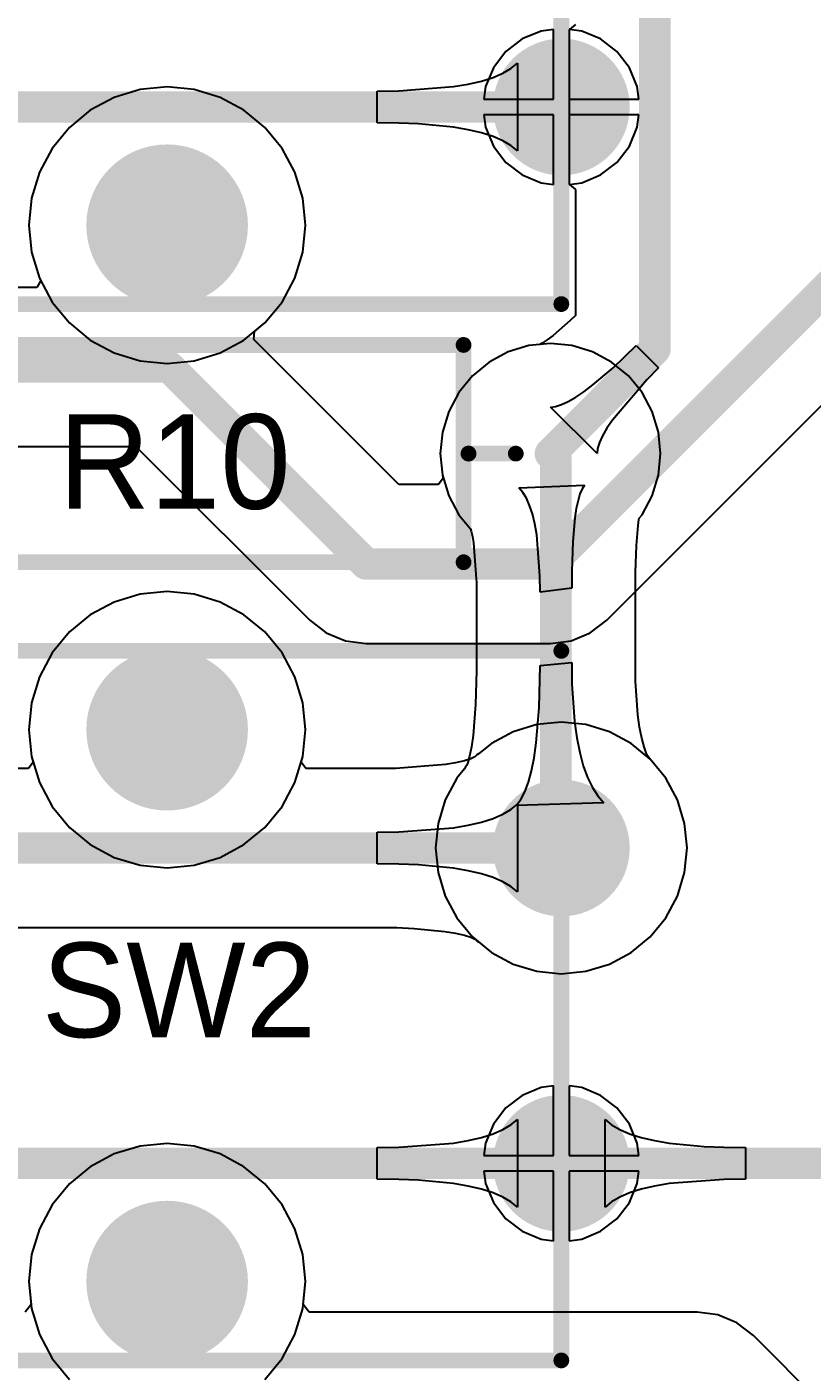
# Model space of a CAD drawing. Header units: millimetres. Extents: x 0 to 140, y 0 to 130.
# Drawn here: x 94.87 to 107.52, y 39.94 to 61.61 of the extents above; entities that cross this region are included whole.
import ezdxf

# ---------------------------------------------------------------- set-up
doc = ezdxf.new("R2010")
doc.units = ezdxf.units.MM
for name, color, linetype in [('BottomLayer', 5, 'Continuous'), ('BottomSolder', 6, 'Continuous'), ('MultiLayer', 9, 'Continuous'), ('PadHoleLayer', 156, 'Continuous'), ('TopLayer', 1, 'Continuous'), ('TopOverlay', 2, 'Continuous'), ('TopSolder', 216, 'Continuous')]:
    doc.layers.add(name, color=color, linetype=linetype)

# ---------------------------------------------------------------- blocks, each defined once
blk = doc.blocks.new('SW_4P_B_1')
at = {"layer": 'BottomLayer'}
h = blk.add_hatch(color=5, dxfattribs=at)
edge = h.paths.add_edge_path()
edge.add_arc((-0.0254, 4.445), 1.2, 0, 360)
h = blk.add_hatch(color=5, dxfattribs=at)
edge = h.paths.add_edge_path()
edge.add_arc((-6.3754, 2.54), 1, 0, 360)
h = blk.add_hatch(color=5, dxfattribs=at)
edge = h.paths.add_edge_path()
edge.add_arc((6.35, 2.54), 1, 0, 360)
h = blk.add_hatch(color=5, dxfattribs=at)
edge = h.paths.add_edge_path()
edge.add_arc((-6.3754, -2.54), 1, 0, 360)
h = blk.add_hatch(color=5, dxfattribs=at)
edge = h.paths.add_edge_path()
edge.add_arc((6.3246, -2.54), 1, 0, 360)
h = blk.add_hatch(color=5, dxfattribs=at)
edge = h.paths.add_edge_path()
edge.add_arc((-0.0254, -4.445), 1.2, 0, 360)
at = {"layer": 'BottomSolder'}
h = blk.add_hatch(color=6, dxfattribs=at)
edge = h.paths.add_edge_path()
edge.add_arc((-0.0254, 4.445), 1.3016, 0, 360)
h = blk.add_hatch(color=6, dxfattribs=at)
edge = h.paths.add_edge_path()
edge.add_arc((-6.3754, 2.54), 1.1016, 0, 360)
h = blk.add_hatch(color=6, dxfattribs=at)
edge = h.paths.add_edge_path()
edge.add_arc((6.35, 2.54), 1.1016, 0, 360)
h = blk.add_hatch(color=6, dxfattribs=at)
edge = h.paths.add_edge_path()
edge.add_arc((-6.3754, -2.54), 1.1016, 0, 360)
h = blk.add_hatch(color=6, dxfattribs=at)
edge = h.paths.add_edge_path()
edge.add_arc((6.3246, -2.54), 1.1016, 0, 360)
h = blk.add_hatch(color=6, dxfattribs=at)
edge = h.paths.add_edge_path()
edge.add_arc((-0.0254, -4.445), 1.3016, 0, 360)
at = {"layer": 'MultiLayer'}
h = blk.add_hatch(color=9, dxfattribs=at)
edge = h.paths.add_edge_path()
edge.add_arc((-0.0254, 4.445), 1.2, 0, 360)
h = blk.add_hatch(color=9, dxfattribs=at)
edge = h.paths.add_edge_path()
edge.add_arc((-6.3754, 2.54), 1, 0, 360)
h = blk.add_hatch(color=9, dxfattribs=at)
edge = h.paths.add_edge_path()
edge.add_arc((6.35, 2.54), 1, 0, 360)
h = blk.add_hatch(color=9, dxfattribs=at)
edge = h.paths.add_edge_path()
edge.add_arc((-6.3754, -2.54), 1, 0, 360)
h = blk.add_hatch(color=9, dxfattribs=at)
edge = h.paths.add_edge_path()
edge.add_arc((6.3246, -2.54), 1, 0, 360)
h = blk.add_hatch(color=9, dxfattribs=at)
edge = h.paths.add_edge_path()
edge.add_arc((-0.0254, -4.445), 1.2, 0, 360)
at = {"layer": 'PadHoleLayer'}
h = blk.add_hatch(color=156, dxfattribs=at)
edge = h.paths.add_edge_path()
edge.add_arc((-0.0254, 4.445), 1, 0, 360)
h = blk.add_hatch(color=156, dxfattribs=at)
edge = h.paths.add_edge_path()
edge.add_arc((-6.3754, 2.54), 0.6, 0, 360)
h = blk.add_hatch(color=156, dxfattribs=at)
edge = h.paths.add_edge_path()
edge.add_arc((6.35, 2.54), 0.6, 0, 360)
h = blk.add_hatch(color=156, dxfattribs=at)
edge = h.paths.add_edge_path()
edge.add_arc((-6.3754, -2.54), 0.6, 0, 360)
h = blk.add_hatch(color=156, dxfattribs=at)
edge = h.paths.add_edge_path()
edge.add_arc((6.3246, -2.54), 0.6, 0, 360)
h = blk.add_hatch(color=156, dxfattribs=at)
edge = h.paths.add_edge_path()
edge.add_arc((-0.0254, -4.445), 1, 0, 360)
at = {"layer": 'TopLayer'}
h = blk.add_hatch(color=1, dxfattribs=at)
edge = h.paths.add_edge_path()
edge.add_arc((-0.0254, 4.445), 1.2, 0, 360)
h = blk.add_hatch(color=1, dxfattribs=at)
edge = h.paths.add_edge_path()
edge.add_arc((-6.3754, 2.54), 1, 0, 360)
h = blk.add_hatch(color=1, dxfattribs=at)
edge = h.paths.add_edge_path()
edge.add_arc((6.35, 2.54), 1, 0, 360)
h = blk.add_hatch(color=1, dxfattribs=at)
edge = h.paths.add_edge_path()
edge.add_arc((-6.3754, -2.54), 1, 0, 360)
h = blk.add_hatch(color=1, dxfattribs=at)
edge = h.paths.add_edge_path()
edge.add_arc((6.3246, -2.54), 1, 0, 360)
h = blk.add_hatch(color=1, dxfattribs=at)
edge = h.paths.add_edge_path()
edge.add_arc((-0.0254, -4.445), 1.2, 0, 360)
at = {"layer": 'TopSolder'}
h = blk.add_hatch(color=216, dxfattribs=at)
edge = h.paths.add_edge_path()
edge.add_arc((-0.0254, 4.445), 1.3016, 0, 360)
h = blk.add_hatch(color=216, dxfattribs=at)
edge = h.paths.add_edge_path()
edge.add_arc((-6.3754, 2.54), 1.1016, 0, 360)
h = blk.add_hatch(color=216, dxfattribs=at)
edge = h.paths.add_edge_path()
edge.add_arc((6.35, 2.54), 1.1016, 0, 360)
h = blk.add_hatch(color=216, dxfattribs=at)
edge = h.paths.add_edge_path()
edge.add_arc((-6.3754, -2.54), 1.1016, 0, 360)
h = blk.add_hatch(color=216, dxfattribs=at)
edge = h.paths.add_edge_path()
edge.add_arc((6.3246, -2.54), 1.1016, 0, 360)
h = blk.add_hatch(color=216, dxfattribs=at)
edge = h.paths.add_edge_path()
edge.add_arc((-0.0254, -4.445), 1.3016, 0, 360)
at = {"layer": 'TopOverlay', "const_width": 0.254}
for points in [[(-6.3754, 5.715), (-6.3754, -5.715)], [(6.3246, 5.715), (-6.3754, 5.715)], [(6.3246, 5.715), (6.3246, -5.715)], [(6.3246, -5.715), (-6.3754, -5.715)]]:
    blk.add_lwpolyline(points, dxfattribs=at)
at = {"layer": 'TopOverlay', "const_width": 0.127}
for points in [[(-6.4389, 5.715, 1), (-6.3119, 5.715, 1)], [(-6.4389, 5.715, 1), (-6.3119, 5.715, 1)], [(6.2611, 5.715, 1), (6.3881, 5.715, 1)], [(6.2611, 5.715, 1), (6.3881, 5.715, 1)], [(-6.4389, -5.715, 1), (-6.3119, -5.715, 1)], [(-6.4389, -5.715, 1), (-6.3119, -5.715, 1)], [(6.2611, -5.715, 1), (6.3881, -5.715, 1)], [(6.2611, -5.715, 1), (6.3881, -5.715, 1)]]:
    blk.add_lwpolyline(points, format="xyb", close=True, dxfattribs=at)
blk = doc.blocks.new('_________1_2__41')
at = {"layer": 'BottomLayer'}
h = blk.add_hatch(color=5, dxfattribs=at)
edge = h.paths.add_edge_path()
edge.add_arc((-6.4, 0), 0.75, 0, 360)
h = blk.add_hatch(color=5, dxfattribs=at)
edge = h.paths.add_edge_path()
edge.add_arc((6.4, 0), 0.75, 0, 360)
at = {"layer": 'BottomSolder'}
h = blk.add_hatch(color=6, dxfattribs=at)
edge = h.paths.add_edge_path()
edge.add_arc((-6.4, 0), 0.852, 0, 360)
h = blk.add_hatch(color=6, dxfattribs=at)
edge = h.paths.add_edge_path()
edge.add_arc((6.4, 0), 0.852, 0, 360)
at = {"layer": 'MultiLayer'}
h = blk.add_hatch(color=9, dxfattribs=at)
edge = h.paths.add_edge_path()
edge.add_arc((-6.4, 0), 0.75, 0, 360)
h = blk.add_hatch(color=9, dxfattribs=at)
edge = h.paths.add_edge_path()
edge.add_arc((6.4, 0), 0.75, 0, 360)
at = {"layer": 'PadHoleLayer'}
h = blk.add_hatch(color=156, dxfattribs=at)
edge = h.paths.add_edge_path()
edge.add_arc((-6.4, 0), 0.35, 0, 360)
h = blk.add_hatch(color=156, dxfattribs=at)
edge = h.paths.add_edge_path()
edge.add_arc((6.4, 0), 0.35, 0, 360)
at = {"layer": 'TopLayer'}
h = blk.add_hatch(color=1, dxfattribs=at)
edge = h.paths.add_edge_path()
edge.add_arc((-6.4, 0), 0.75, 0, 360)
h = blk.add_hatch(color=1, dxfattribs=at)
edge = h.paths.add_edge_path()
edge.add_arc((6.4, 0), 0.75, 0, 360)
at = {"layer": 'TopSolder'}
h = blk.add_hatch(color=216, dxfattribs=at)
edge = h.paths.add_edge_path()
edge.add_arc((-6.4, 0), 0.852, 0, 360)
h = blk.add_hatch(color=216, dxfattribs=at)
edge = h.paths.add_edge_path()
edge.add_arc((6.4, 0), 0.852, 0, 360)
at = {"layer": 'TopOverlay', "const_width": 0.254}
for points in [[(-5, -1.75), (-5, 1.75)], [(-5, 1.75), (5, 1.75)], [(5, -1.75), (5, 1.75)], [(-5.842, 0), (-5.08, 0)], [(5.08, 0), (5.842, 0)], [(-5, -1.75), (5, -1.75)]]:
    blk.add_lwpolyline(points, dxfattribs=at)
at = {"layer": 'TopOverlay', "const_width": 0.127}
for points in [[(-5.064, 1.75, 1), (-4.937, 1.75, 1)], [(-5.064, 1.75, 1), (-4.937, 1.75, 1)], [(4.937, 1.75, 1), (5.064, 1.75, 1)], [(4.937, 1.75, 1), (5.064, 1.75, 1)], [(-5.905, 0, 1), (-5.779, 0, 1)], [(-5.144, 0, 1), (-5.016, 0, 1)], [(5.016, 0, 1), (5.144, 0, 1)], [(5.779, 0, 1), (5.905, 0, 1)], [(-5.064, -1.75, 1), (-4.937, -1.75, 1)], [(-5.064, -1.75, 1), (-4.937, -1.75, 1)], [(4.937, -1.75, 1), (5.064, -1.75, 1)], [(4.937, -1.75, 1), (5.064, -1.75, 1)]]:
    blk.add_lwpolyline(points, format="xyb", close=True, dxfattribs=at)
blk = doc.blocks.new('SW_4P_B_45')
at = {"layer": 'BottomLayer'}
h = blk.add_hatch(color=5, dxfattribs=at)
edge = h.paths.add_edge_path()
edge.add_arc((-0.0254, 4.445), 1.2, 0, 360)
h = blk.add_hatch(color=5, dxfattribs=at)
edge = h.paths.add_edge_path()
edge.add_arc((-6.3754, 2.54), 1, 0, 360)
h = blk.add_hatch(color=5, dxfattribs=at)
edge = h.paths.add_edge_path()
edge.add_arc((6.35, 2.54), 1, 0, 360)
h = blk.add_hatch(color=5, dxfattribs=at)
edge = h.paths.add_edge_path()
edge.add_arc((-6.3754, -2.54), 1, 0, 360)
h = blk.add_hatch(color=5, dxfattribs=at)
edge = h.paths.add_edge_path()
edge.add_arc((6.3246, -2.54), 1, 0, 360)
h = blk.add_hatch(color=5, dxfattribs=at)
edge = h.paths.add_edge_path()
edge.add_arc((-0.0254, -4.445), 1.2, 0, 360)
at = {"layer": 'BottomSolder'}
h = blk.add_hatch(color=6, dxfattribs=at)
edge = h.paths.add_edge_path()
edge.add_arc((-0.0254, 4.445), 1.3016, 0, 360)
h = blk.add_hatch(color=6, dxfattribs=at)
edge = h.paths.add_edge_path()
edge.add_arc((-6.3754, 2.54), 1.1016, 0, 360)
h = blk.add_hatch(color=6, dxfattribs=at)
edge = h.paths.add_edge_path()
edge.add_arc((6.35, 2.54), 1.1016, 0, 360)
h = blk.add_hatch(color=6, dxfattribs=at)
edge = h.paths.add_edge_path()
edge.add_arc((-6.3754, -2.54), 1.1016, 0, 360)
h = blk.add_hatch(color=6, dxfattribs=at)
edge = h.paths.add_edge_path()
edge.add_arc((6.3246, -2.54), 1.1016, 0, 360)
h = blk.add_hatch(color=6, dxfattribs=at)
edge = h.paths.add_edge_path()
edge.add_arc((-0.0254, -4.445), 1.3016, 0, 360)
at = {"layer": 'MultiLayer'}
h = blk.add_hatch(color=9, dxfattribs=at)
edge = h.paths.add_edge_path()
edge.add_arc((-0.0254, 4.445), 1.2, 0, 360)
h = blk.add_hatch(color=9, dxfattribs=at)
edge = h.paths.add_edge_path()
edge.add_arc((-6.3754, 2.54), 1, 0, 360)
h = blk.add_hatch(color=9, dxfattribs=at)
edge = h.paths.add_edge_path()
edge.add_arc((6.35, 2.54), 1, 0, 360)
h = blk.add_hatch(color=9, dxfattribs=at)
edge = h.paths.add_edge_path()
edge.add_arc((-6.3754, -2.54), 1, 0, 360)
h = blk.add_hatch(color=9, dxfattribs=at)
edge = h.paths.add_edge_path()
edge.add_arc((6.3246, -2.54), 1, 0, 360)
h = blk.add_hatch(color=9, dxfattribs=at)
edge = h.paths.add_edge_path()
edge.add_arc((-0.0254, -4.445), 1.2, 0, 360)
at = {"layer": 'PadHoleLayer'}
h = blk.add_hatch(color=156, dxfattribs=at)
edge = h.paths.add_edge_path()
edge.add_arc((-0.0254, 4.445), 1, 0, 360)
h = blk.add_hatch(color=156, dxfattribs=at)
edge = h.paths.add_edge_path()
edge.add_arc((-6.3754, 2.54), 0.6, 0, 360)
h = blk.add_hatch(color=156, dxfattribs=at)
edge = h.paths.add_edge_path()
edge.add_arc((6.35, 2.54), 0.6, 0, 360)
h = blk.add_hatch(color=156, dxfattribs=at)
edge = h.paths.add_edge_path()
edge.add_arc((-6.3754, -2.54), 0.6, 0, 360)
h = blk.add_hatch(color=156, dxfattribs=at)
edge = h.paths.add_edge_path()
edge.add_arc((6.3246, -2.54), 0.6, 0, 360)
h = blk.add_hatch(color=156, dxfattribs=at)
edge = h.paths.add_edge_path()
edge.add_arc((-0.0254, -4.445), 1, 0, 360)
at = {"layer": 'TopLayer'}
h = blk.add_hatch(color=1, dxfattribs=at)
edge = h.paths.add_edge_path()
edge.add_arc((-0.0254, 4.445), 1.2, 0, 360)
h = blk.add_hatch(color=1, dxfattribs=at)
edge = h.paths.add_edge_path()
edge.add_arc((-6.3754, 2.54), 1, 0, 360)
h = blk.add_hatch(color=1, dxfattribs=at)
edge = h.paths.add_edge_path()
edge.add_arc((6.35, 2.54), 1, 0, 360)
h = blk.add_hatch(color=1, dxfattribs=at)
edge = h.paths.add_edge_path()
edge.add_arc((-6.3754, -2.54), 1, 0, 360)
h = blk.add_hatch(color=1, dxfattribs=at)
edge = h.paths.add_edge_path()
edge.add_arc((6.3246, -2.54), 1, 0, 360)
h = blk.add_hatch(color=1, dxfattribs=at)
edge = h.paths.add_edge_path()
edge.add_arc((-0.0254, -4.445), 1.2, 0, 360)
at = {"layer": 'TopSolder'}
h = blk.add_hatch(color=216, dxfattribs=at)
edge = h.paths.add_edge_path()
edge.add_arc((-0.0254, 4.445), 1.3016, 0, 360)
h = blk.add_hatch(color=216, dxfattribs=at)
edge = h.paths.add_edge_path()
edge.add_arc((-6.3754, 2.54), 1.1016, 0, 360)
h = blk.add_hatch(color=216, dxfattribs=at)
edge = h.paths.add_edge_path()
edge.add_arc((6.35, 2.54), 1.1016, 0, 360)
h = blk.add_hatch(color=216, dxfattribs=at)
edge = h.paths.add_edge_path()
edge.add_arc((-6.3754, -2.54), 1.1016, 0, 360)
h = blk.add_hatch(color=216, dxfattribs=at)
edge = h.paths.add_edge_path()
edge.add_arc((6.3246, -2.54), 1.1016, 0, 360)
h = blk.add_hatch(color=216, dxfattribs=at)
edge = h.paths.add_edge_path()
edge.add_arc((-0.0254, -4.445), 1.3016, 0, 360)
at = {"layer": 'TopOverlay', "const_width": 0.254}
for points in [[(6.3246, 5.715), (-6.3754, 5.715)], [(-6.3754, 5.715), (-6.3754, -5.715)], [(6.3246, 5.715), (6.3246, -5.715)], [(6.3246, -5.715), (-6.3754, -5.715)]]:
    blk.add_lwpolyline(points, dxfattribs=at)
at = {"layer": 'TopOverlay', "const_width": 0.127}
for points in [[(-6.4389, 5.715, 1), (-6.3119, 5.715, 1)], [(-6.4389, 5.715, 1), (-6.3119, 5.715, 1)], [(6.2611, 5.715, 1), (6.3881, 5.715, 1)], [(6.2611, 5.715, 1), (6.3881, 5.715, 1)], [(-6.4389, -5.715, 1), (-6.3119, -5.715, 1)], [(-6.4389, -5.715, 1), (-6.3119, -5.715, 1)], [(6.2611, -5.715, 1), (6.3881, -5.715, 1)], [(6.2611, -5.715, 1), (6.3881, -5.715, 1)]]:
    blk.add_lwpolyline(points, format="xyb", close=True, dxfattribs=at)

msp = doc.modelspace()

# ---------------------------------------------------------------- linework, layer by layer
at = {"layer": 'BottomLayer'}
for p, q in [((103.149, 61.543), (102.844, 61.416)), ((103.349, 61.569), (103.149, 61.543)), ((103.349, 60.448), (103.349, 61.569)), ((103.608, 61.569), (103.603, 61.569)), ((103.603, 61.569), (103.603, 60.321)), ((103.703, 61.652), (103.608, 61.569)), ((102.844, 61.416), (102.582, 61.215)), ((102.582, 61.215), (102.381, 60.953)), ((102.381, 60.953), (102.255, 60.648)), ((102.534, 60.865), (102.665, 60.942)), ((102.665, 60.942), (102.77, 61.029)), ((102.77, 61.029), (102.77, 59.613)), ((101.738, 60.648), (101.978, 60.688)), ((101.978, 60.688), (102.19, 60.738)), ((102.19, 60.738), (102.376, 60.797)), ((102.376, 60.797), (102.534, 60.865)), ((96.274, 60.473), (95.889, 60.267)), ((96.692, 60.6), (96.274, 60.473)), ((97.126, 60.643), (96.692, 60.6)), ((97.561, 60.6), (97.126, 60.643)), ((97.979, 60.473), (97.561, 60.6)), ((98.363, 60.267), (97.979, 60.473)), ((100.509, 60.575), (100.857, 60.58)), ((100.509, 60.067), (100.509, 60.575)), ((100.857, 60.58), (101.738, 60.648)), ((102.255, 60.648), (102.228, 60.448)), ((95.889, 60.267), (95.552, 59.991)), ((98.701, 59.991), (98.363, 60.267)), ((102.228, 60.448), (103.349, 60.448)), ((103.603, 60.321), (103.603, 59.073)), ((100.857, 60.062), (100.509, 60.067)), ((101.178, 60.049), (100.857, 60.062)), ((101.738, 59.994), (101.178, 60.049)), ((103.349, 60.194), (102.228, 60.194)), ((102.228, 60.194), (102.255, 59.994)), ((103.349, 59.073), (103.349, 60.194)), ((95.552, 59.991), (95.275, 59.653)), ((98.978, 59.653), (98.701, 59.991)), ((101.978, 59.954), (101.738, 59.994)), ((102.19, 59.904), (101.978, 59.954)), ((102.376, 59.845), (102.19, 59.904)), ((102.255, 59.994), (102.381, 59.689)), ((102.534, 59.777), (102.376, 59.845)), ((95.275, 59.653), (95.069, 59.268)), ((99.184, 59.268), (98.978, 59.653)), ((102.381, 59.689), (102.582, 59.427)), ((102.665, 59.7), (102.534, 59.777)), ((102.77, 59.613), (102.665, 59.7)), ((102.582, 59.427), (102.844, 59.226)), ((95.069, 59.268), (94.942, 58.85)), ((99.31, 58.85), (99.184, 59.268)), ((102.844, 59.226), (103.149, 59.099)), ((103.149, 59.099), (103.349, 59.073)), ((103.603, 59.073), (103.608, 59.073)), ((103.608, 59.073), (103.703, 58.99)), ((103.703, 58.99), (103.703, 56.959)), ((94.942, 58.85), (94.9, 58.416)), ((99.353, 58.416), (99.31, 58.85)), ((94.9, 58.416), (94.942, 57.982)), ((99.31, 57.982), (99.353, 58.416)), ((94.942, 57.982), (95.069, 57.564)), ((99.184, 57.564), (99.31, 57.982)), ((95.091, 57.524), (95.025, 57.415)), ((95.069, 57.564), (95.091, 57.524)), ((98.978, 57.179), (99.184, 57.564)), ((95.025, 57.415), (81.118, 57.415)), ((98.701, 56.841), (98.978, 57.179)), ((104.208, 52.053), (109.24, 57.086)), ((98.531, 56.702), (98.701, 56.841)), ((103.621, 56.88), (103.343, 56.642)), ((103.703, 56.959), (103.621, 56.88)), ((98.525, 56.575), (98.531, 56.702)), ((100.861, 54.24), (98.525, 56.575)), ((103.246, 56.569), (103.166, 56.515)), ((103.343, 56.642), (103.246, 56.569)), ((102.622, 56.376), (102.315, 56.212)), ((102.955, 56.477), (102.622, 56.376)), ((103.131, 56.495), (102.955, 56.477)), ((103.166, 56.515), (103.131, 56.495)), ((104.309, 56.12), (104.681, 56.476)), ((104.681, 56.476), (105.04, 56.117)), ((102.315, 56.212), (102.046, 55.992)), ((102.046, 55.992), (101.826, 55.723)), ((103.985, 55.843), (104.309, 56.12)), ((104.852, 55.925), (104.298, 55.277)), ((105.04, 56.117), (104.852, 55.925)), ((101.826, 55.723), (101.662, 55.416)), ((103.709, 55.645), (103.841, 55.734)), ((103.841, 55.734), (103.985, 55.843)), ((103.301, 55.487), (103.385, 55.497)), ((104.051, 54.737), (103.301, 55.487)), ((103.385, 55.497), (103.481, 55.527)), ((103.481, 55.527), (103.589, 55.576)), ((103.589, 55.576), (103.709, 55.645)), ((101.662, 55.416), (101.561, 55.083)), ((104.298, 55.277), (104.209, 55.145)), ((101.561, 55.083), (101.526, 54.737)), ((104.209, 55.145), (104.14, 55.025)), ((92.359, 54.853), (96.624, 54.853)), ((96.624, 54.853), (99.424, 52.053)), ((104.091, 54.917), (104.061, 54.821)), ((104.14, 55.025), (104.091, 54.917)), ((101.526, 54.737), (101.561, 54.391)), ((104.061, 54.821), (104.051, 54.737)), ((101.5, 54.24), (100.861, 54.24)), ((101.575, 54.342), (101.5, 54.24)), ((101.561, 54.391), (101.575, 54.342)), ((96.692, 52.473), (96.274, 52.346)), ((97.126, 52.516), (96.692, 52.473)), ((97.561, 52.473), (97.126, 52.516)), ((97.979, 52.346), (97.561, 52.473)), ((96.274, 52.346), (95.889, 52.14)), ((98.363, 52.14), (97.979, 52.346)), ((95.889, 52.14), (95.552, 51.864)), ((98.701, 51.864), (98.363, 52.14)), ((99.424, 52.053), (99.69, 51.85)), ((103.943, 51.85), (104.208, 52.053)), ((95.552, 51.864), (95.275, 51.526)), ((98.978, 51.526), (98.701, 51.864)), ((99.69, 51.85), (99.998, 51.722)), ((103.634, 51.722), (103.943, 51.85)), ((99.998, 51.722), (100.33, 51.678)), ((100.33, 51.678), (103.302, 51.678)), ((103.302, 51.678), (103.634, 51.722)), ((95.275, 51.526), (95.069, 51.141)), ((99.184, 51.141), (98.978, 51.526)), ((95.069, 51.141), (94.942, 50.723)), ((99.31, 50.723), (99.184, 51.141)), ((94.942, 50.723), (94.9, 50.289)), ((99.353, 50.289), (99.31, 50.723)), ((94.9, 50.289), (94.942, 49.855)), ((99.31, 49.855), (99.353, 50.289)), ((103.081, 50.371), (102.701, 50.256)), ((103.476, 50.41), (103.081, 50.371)), ((103.872, 50.371), (103.476, 50.41)), ((104.252, 50.256), (103.872, 50.371)), ((102.351, 50.068), (102.144, 49.898)), ((102.701, 50.256), (102.351, 50.068)), ((104.602, 50.068), (104.252, 50.256)), ((104.909, 49.816), (104.602, 50.068)), ((94.942, 49.855), (94.969, 49.767)), ((99.284, 49.767), (99.31, 49.855)), ((102.071, 49.845), (102.017, 49.822)), ((102.076, 49.848), (102.071, 49.845)), ((102.117, 49.882), (102.076, 49.848)), ((102.144, 49.898), (102.117, 49.882)), ((94.893, 49.665), (93.583, 49.665)), ((94.969, 49.767), (94.893, 49.665)), ((99.359, 49.665), (99.284, 49.767)), ((100.67, 49.665), (99.359, 49.665)), ((100.811, 49.667), (100.67, 49.665)), ((101.612, 49.729), (100.811, 49.667)), ((101.774, 49.756), (101.612, 49.729)), ((101.917, 49.79), (101.774, 49.756)), ((102.017, 49.822), (101.917, 49.79)), ((105.161, 49.509), (104.909, 49.816)), ((105.348, 49.159), (105.161, 49.509)), ((102.534, 48.928), (102.665, 49.005)), ((102.665, 49.005), (102.77, 49.092)), ((102.77, 49.092), (102.77, 47.676)), ((105.463, 48.779), (105.348, 49.159)), ((101.978, 48.751), (102.19, 48.801)), ((102.19, 48.801), (102.376, 48.86)), ((102.376, 48.86), (102.534, 48.928)), ((105.502, 48.384), (105.463, 48.779)), ((100.509, 48.638), (100.857, 48.643)), ((100.509, 48.13), (100.509, 48.638)), ((100.857, 48.643), (101.738, 48.711)), ((101.738, 48.711), (101.978, 48.751)), ((105.463, 47.989), (105.502, 48.384)), ((100.857, 48.125), (100.509, 48.13)), ((101.178, 48.112), (100.857, 48.125)), ((101.738, 48.057), (101.178, 48.112)), ((101.978, 48.017), (101.738, 48.057)), ((102.19, 47.967), (101.978, 48.017)), ((102.376, 47.908), (102.19, 47.967)), ((102.534, 47.84), (102.376, 47.908)), ((105.348, 47.609), (105.463, 47.989)), ((102.665, 47.763), (102.534, 47.84)), ((102.77, 47.676), (102.665, 47.763)), ((105.161, 47.259), (105.348, 47.609)), ((104.909, 46.952), (105.161, 47.259)), ((93.583, 47.103), (100.67, 47.103)), ((100.67, 47.103), (100.829, 47.101)), ((100.829, 47.101), (101.106, 47.089)), ((101.106, 47.089), (101.602, 47.041)), ((101.602, 47.041), (101.774, 47.012)), ((101.774, 47.012), (101.917, 46.978)), ((101.917, 46.978), (102.017, 46.946)), ((102.017, 46.946), (102.071, 46.923)), ((102.071, 46.923), (102.076, 46.92)), ((102.076, 46.92), (102.117, 46.886)), ((102.117, 46.886), (102.144, 46.87)), ((102.144, 46.87), (102.351, 46.7)), ((104.602, 46.7), (104.909, 46.952)), ((102.351, 46.7), (102.701, 46.512)), ((104.252, 46.512), (104.602, 46.7)), ((102.701, 46.512), (103.081, 46.397)), ((103.081, 46.397), (103.476, 46.358)), ((103.476, 46.358), (103.872, 46.397)), ((103.872, 46.397), (104.252, 46.512)), ((103.149, 44.526), (102.844, 44.399)), ((103.349, 44.552), (103.149, 44.526)), ((103.349, 43.431), (103.349, 44.552)), ((103.804, 44.526), (103.603, 44.552)), ((103.603, 44.552), (103.603, 43.431)), ((104.109, 44.399), (103.804, 44.526)), ((102.844, 44.399), (102.582, 44.198)), ((104.371, 44.198), (104.109, 44.399)), ((102.582, 44.198), (102.381, 43.936)), ((102.665, 43.925), (102.77, 44.012)), ((102.77, 44.012), (102.77, 42.596)), ((104.572, 43.936), (104.371, 44.198)), ((102.19, 43.721), (102.376, 43.78)), ((102.381, 43.936), (102.255, 43.631)), ((102.376, 43.78), (102.534, 43.848)), ((102.534, 43.848), (102.665, 43.925)), ((104.698, 43.631), (104.572, 43.936)), ((96.692, 43.583), (96.274, 43.456)), ((97.126, 43.626), (96.692, 43.583)), ((97.561, 43.583), (97.126, 43.626)), ((97.979, 43.456), (97.561, 43.583)), ((100.509, 43.558), (100.857, 43.563)), ((100.509, 43.05), (100.509, 43.558)), ((100.857, 43.563), (101.738, 43.631)), ((101.738, 43.631), (101.978, 43.671)), ((101.978, 43.671), (102.19, 43.721)), ((102.255, 43.631), (102.228, 43.431)), ((104.724, 43.431), (104.698, 43.631)), ((96.274, 43.456), (95.889, 43.25)), ((98.363, 43.25), (97.979, 43.456)), ((102.228, 43.431), (103.349, 43.431)), ((103.603, 43.431), (104.724, 43.431)), ((95.889, 43.25), (95.552, 42.974)), ((98.701, 42.974), (98.363, 43.25)), ((103.349, 43.177), (102.228, 43.177)), ((102.228, 43.177), (102.255, 42.977)), ((103.349, 42.056), (103.349, 43.177)), ((104.724, 43.177), (103.603, 43.177)), ((103.603, 43.177), (103.603, 42.056)), ((104.698, 42.977), (104.724, 43.177)), ((95.552, 42.974), (95.275, 42.636)), ((98.978, 42.636), (98.701, 42.974)), ((100.857, 43.045), (100.509, 43.05)), ((101.178, 43.032), (100.857, 43.045)), ((101.738, 42.977), (101.178, 43.032)), ((101.978, 42.937), (101.738, 42.977)), ((102.19, 42.887), (101.978, 42.937)), ((102.255, 42.977), (102.381, 42.672)), ((104.572, 42.672), (104.698, 42.977)), ((102.376, 42.828), (102.19, 42.887)), ((102.534, 42.76), (102.376, 42.828)), ((102.665, 42.683), (102.534, 42.76)), ((95.275, 42.636), (95.069, 42.251)), ((99.184, 42.251), (98.978, 42.636)), ((102.381, 42.672), (102.582, 42.41)), ((102.77, 42.596), (102.665, 42.683)), ((104.371, 42.41), (104.572, 42.672)), ((102.582, 42.41), (102.844, 42.209)), ((104.109, 42.209), (104.371, 42.41)), ((95.069, 42.251), (94.942, 41.833)), ((99.31, 41.833), (99.184, 42.251)), ((102.844, 42.209), (103.149, 42.082)), ((103.149, 42.082), (103.349, 42.056)), ((103.603, 42.056), (103.804, 42.082)), ((103.804, 42.082), (104.109, 42.209)), ((94.942, 41.833), (94.9, 41.399)), ((99.353, 41.399), (99.31, 41.833)), ((94.9, 41.399), (94.942, 40.965)), ((99.31, 40.965), (99.353, 41.399)), ((94.942, 40.965), (95.069, 40.547)), ((99.184, 40.547), (99.31, 40.965)), ((95.069, 40.547), (95.275, 40.162)), ((98.978, 40.162), (99.184, 40.547)), ((95.275, 40.162), (95.552, 39.824)), ((98.701, 39.824), (98.978, 40.162))]:
    msp.add_line(p, q, dxfattribs=at)
at = {"layer": 'BottomLayer', "const_width": 0.508}
for points in [[(104.984, 56.42), (104.984, 66.026)], [(90.751, 60.321), (103.476, 60.321)], [(103.302, 52.959), (109.443, 59.1)], [(103.301, 54.737), (104.984, 56.42)], [(77.978, 56.134), (97.155, 56.134)], [(97.155, 56.134), (100.33, 52.959)], [(100.33, 52.959), (103.302, 52.959)], [(90.776, 48.384), (103.476, 48.384)], [(90.751, 43.304), (103.476, 43.304)]]:
    msp.add_lwpolyline(points, dxfattribs=at)
at = {"layer": 'BottomLayer', "const_width": 0.254}
for points in [[(103.349, 60.321, 1), (103.603, 60.321, 1)], [(104.857, 56.42, 1), (105.111, 56.42, 1)], [(104.857, 56.42, 1), (105.111, 56.42, 1)], [(97.028, 56.134, 1), (97.282, 56.134, 1)], [(97.028, 56.134, 1), (97.282, 56.134, 1)], [(103.174, 54.737, 1), (103.428, 54.737, 1)], [(100.203, 52.959, 1), (100.457, 52.959, 1)], [(100.203, 52.959, 1), (100.457, 52.959, 1)], [(103.175, 52.959, 1), (103.429, 52.959, 1)], [(103.175, 52.959, 1), (103.429, 52.959, 1)], [(103.349, 48.384, 1), (103.603, 48.384, 1)], [(103.349, 43.304, 1), (103.603, 43.304, 1)]]:
    msp.add_lwpolyline(points, format="xyb", close=True, dxfattribs=at)
at = {"layer": 'TopLayer'}
for p, q in [((103.149, 61.543), (102.844, 61.416)), ((103.349, 61.569), (103.149, 61.543)), ((103.349, 60.448), (103.349, 61.569)), ((103.804, 61.543), (103.603, 61.569)), ((103.603, 61.569), (103.603, 60.448)), ((104.109, 61.416), (103.804, 61.543)), ((102.844, 61.416), (102.582, 61.215)), ((104.371, 61.215), (104.109, 61.416)), ((102.582, 61.215), (102.381, 60.953)), ((104.572, 60.953), (104.371, 61.215)), ((102.381, 60.953), (102.255, 60.648)), ((104.698, 60.648), (104.572, 60.953)), ((96.274, 60.473), (95.889, 60.267)), ((96.692, 60.6), (96.274, 60.473)), ((97.126, 60.643), (96.692, 60.6)), ((97.561, 60.6), (97.126, 60.643)), ((97.979, 60.473), (97.561, 60.6)), ((98.363, 60.267), (97.979, 60.473)), ((102.255, 60.648), (102.228, 60.448)), ((104.724, 60.448), (104.698, 60.648)), ((95.889, 60.267), (95.552, 59.991)), ((98.701, 59.991), (98.363, 60.267)), ((102.228, 60.448), (103.349, 60.448)), ((103.603, 60.448), (104.724, 60.448)), ((103.349, 60.194), (102.228, 60.194)), ((102.228, 60.194), (102.255, 59.994)), ((103.349, 59.073), (103.349, 60.194)), ((104.724, 60.194), (103.603, 60.194)), ((103.603, 60.194), (103.603, 59.073)), ((104.698, 59.994), (104.724, 60.194)), ((95.552, 59.991), (95.275, 59.653)), ((98.978, 59.653), (98.701, 59.991)), ((102.255, 59.994), (102.381, 59.689)), ((104.572, 59.689), (104.698, 59.994)), ((95.275, 59.653), (95.069, 59.268)), ((99.184, 59.268), (98.978, 59.653)), ((102.381, 59.689), (102.582, 59.427)), ((104.371, 59.427), (104.572, 59.689)), ((102.582, 59.427), (102.844, 59.226)), ((104.109, 59.226), (104.371, 59.427)), ((95.069, 59.268), (94.942, 58.85)), ((99.31, 58.85), (99.184, 59.268)), ((102.844, 59.226), (103.149, 59.099)), ((103.804, 59.099), (104.109, 59.226)), ((103.149, 59.099), (103.349, 59.073)), ((103.603, 59.073), (103.804, 59.099)), ((94.942, 58.85), (94.9, 58.416)), ((99.353, 58.416), (99.31, 58.85)), ((94.9, 58.416), (94.942, 57.982)), ((99.31, 57.982), (99.353, 58.416)), ((94.942, 57.982), (95.069, 57.564)), ((99.184, 57.564), (99.31, 57.982)), ((95.069, 57.564), (95.275, 57.179)), ((98.978, 57.179), (99.184, 57.564)), ((95.275, 57.179), (95.552, 56.841)), ((98.701, 56.841), (98.978, 57.179)), ((95.552, 56.841), (95.889, 56.565)), ((98.363, 56.565), (98.701, 56.841)), ((95.889, 56.565), (96.274, 56.359)), ((97.979, 56.359), (98.363, 56.565)), ((96.274, 56.359), (96.692, 56.232)), ((97.561, 56.232), (97.979, 56.359)), ((102.622, 56.376), (102.315, 56.212)), ((102.955, 56.477), (102.622, 56.376)), ((103.301, 56.512), (102.955, 56.477)), ((103.647, 56.477), (103.301, 56.512)), ((103.98, 56.376), (103.647, 56.477)), ((104.287, 56.212), (103.98, 56.376)), ((96.692, 56.232), (97.126, 56.189)), ((97.126, 56.189), (97.561, 56.232)), ((102.315, 56.212), (102.046, 55.992)), ((104.556, 55.992), (104.287, 56.212)), ((102.046, 55.992), (101.826, 55.723)), ((104.776, 55.723), (104.556, 55.992)), ((101.826, 55.723), (101.662, 55.416)), ((104.94, 55.416), (104.776, 55.723)), ((101.662, 55.416), (101.561, 55.083)), ((105.041, 55.083), (104.94, 55.416)), ((101.561, 55.083), (101.526, 54.737)), ((105.076, 54.737), (105.041, 55.083)), ((101.526, 54.737), (101.561, 54.391)), ((105.041, 54.391), (105.076, 54.737)), ((101.561, 54.391), (101.662, 54.058)), ((102.791, 54.187), (103.852, 54.229)), ((102.856, 54.113), (102.791, 54.187)), ((103.852, 54.229), (103.813, 54.171)), ((104.94, 54.058), (105.041, 54.391)), ((101.662, 54.058), (101.826, 53.751)), ((102.915, 54.018), (102.856, 54.113)), ((102.966, 53.902), (102.915, 54.018)), ((103.745, 53.984), (103.718, 53.854)), ((103.777, 54.089), (103.745, 53.984)), ((103.813, 54.171), (103.777, 54.089)), ((104.776, 53.751), (104.94, 54.058)), ((101.826, 53.751), (102.011, 53.525)), ((103.011, 53.765), (102.966, 53.902)), ((103.049, 53.607), (103.011, 53.765)), ((103.718, 53.854), (103.695, 53.7)), ((104.732, 53.697), (104.776, 53.751)), ((102.011, 53.525), (102.024, 53.486)), ((103.08, 53.429), (103.049, 53.607)), ((103.695, 53.7), (103.662, 53.32)), ((104.685, 53.257), (104.713, 53.579)), ((104.713, 53.579), (104.727, 53.673)), ((104.727, 53.673), (104.732, 53.697)), ((102.024, 53.486), (102.045, 53.4)), ((102.045, 53.4), (102.062, 53.301)), ((103.131, 52.768), (103.08, 53.429)), ((103.662, 53.32), (103.645, 52.844)), ((102.062, 53.301), (102.107, 52.721)), ((104.67, 52.828), (104.685, 53.257)), ((102.107, 52.721), (102.108, 52.666)), ((102.108, 52.666), (102.108, 51.239)), ((103.135, 52.506), (103.131, 52.768)), ((103.645, 52.844), (103.643, 52.569)), ((104.67, 51.235), (104.67, 52.828)), ((96.692, 52.473), (96.274, 52.346)), ((97.126, 52.516), (96.692, 52.473)), ((97.561, 52.473), (97.126, 52.516)), ((97.979, 52.346), (97.561, 52.473)), ((103.643, 52.569), (103.135, 52.506)), ((96.274, 52.346), (95.889, 52.14)), ((98.363, 52.14), (97.979, 52.346)), ((95.889, 52.14), (95.552, 51.864)), ((98.701, 51.864), (98.363, 52.14)), ((95.552, 51.864), (95.275, 51.526)), ((98.978, 51.526), (98.701, 51.864)), ((95.275, 51.526), (95.069, 51.141)), ((99.184, 51.141), (98.978, 51.526)), ((103.135, 51.324), (103.643, 51.37)), ((103.643, 51.37), (103.648, 51.029)), ((95.069, 51.141), (94.942, 50.723)), ((99.31, 50.723), (99.184, 51.141)), ((102.108, 51.239), (102.095, 50.697)), ((103.119, 50.644), (103.135, 51.324)), ((104.672, 51.072), (104.67, 51.235)), ((103.648, 51.029), (103.69, 50.424)), ((104.709, 50.53), (104.672, 51.072)), ((94.942, 50.723), (94.9, 50.289)), ((99.353, 50.289), (99.31, 50.723)), ((102.095, 50.697), (102.054, 50.194)), ((103.073, 50.078), (103.119, 50.644)), ((104.737, 50.329), (104.709, 50.53)), ((94.9, 50.289), (94.942, 49.855)), ((99.31, 49.855), (99.353, 50.289)), ((103.69, 50.424), (103.726, 50.16)), ((104.772, 50.153), (104.737, 50.329)), ((102.054, 50.194), (102.028, 50.013)), ((103.038, 49.838), (103.073, 50.078)), ((103.726, 50.16), (103.773, 49.922)), ((104.809, 50.016), (104.772, 50.153)), ((94.942, 49.855), (95.069, 49.437)), ((99.184, 49.437), (99.31, 49.855)), ((101.998, 49.865), (101.97, 49.762)), ((102.028, 50.013), (101.998, 49.865)), ((103.773, 49.922), (103.83, 49.708)), ((104.844, 49.918), (104.809, 50.016)), ((104.871, 49.861), (104.844, 49.918)), ((104.882, 49.845), (104.871, 49.861)), ((104.902, 49.822), (104.882, 49.845)), ((101.916, 49.66), (101.792, 49.509)), ((101.933, 49.69), (101.916, 49.66)), ((101.952, 49.716), (101.933, 49.69)), ((101.97, 49.762), (101.952, 49.716)), ((102.945, 49.445), (102.996, 49.627)), ((102.996, 49.627), (103.038, 49.838)), ((103.83, 49.708), (103.898, 49.521)), ((104.909, 49.816), (104.902, 49.822)), ((105.161, 49.509), (104.909, 49.816)), ((95.069, 49.437), (95.275, 49.052)), ((98.978, 49.052), (99.184, 49.437)), ((101.792, 49.509), (101.605, 49.159)), ((102.887, 49.291), (102.945, 49.445)), ((103.898, 49.521), (103.976, 49.359)), ((105.348, 49.159), (105.161, 49.509)), ((102.822, 49.166), (102.887, 49.291)), ((103.976, 49.359), (104.064, 49.222)), ((104.064, 49.222), (104.163, 49.111)), ((95.275, 49.052), (95.552, 48.714)), ((98.701, 48.714), (98.978, 49.052)), ((101.605, 49.159), (101.49, 48.779)), ((102.748, 49.069), (102.822, 49.166)), ((104.163, 49.111), (102.748, 49.069)), ((105.463, 48.779), (105.348, 49.159)), ((101.49, 48.779), (101.451, 48.384)), ((105.502, 48.384), (105.463, 48.779)), ((95.552, 48.714), (95.889, 48.438)), ((98.363, 48.438), (98.701, 48.714)), ((95.889, 48.438), (96.274, 48.232)), ((97.979, 48.232), (98.363, 48.438)), ((101.451, 48.384), (101.49, 47.989)), ((105.463, 47.989), (105.502, 48.384)), ((96.274, 48.232), (96.692, 48.105)), ((97.561, 48.105), (97.979, 48.232)), ((96.692, 48.105), (97.126, 48.062)), ((97.126, 48.062), (97.561, 48.105)), ((101.49, 47.989), (101.605, 47.609)), ((105.348, 47.609), (105.463, 47.989)), ((101.605, 47.609), (101.792, 47.259)), ((105.161, 47.259), (105.348, 47.609)), ((101.792, 47.259), (102.044, 46.952)), ((104.909, 46.952), (105.161, 47.259)), ((102.044, 46.952), (102.351, 46.7)), ((104.602, 46.7), (104.909, 46.952)), ((102.351, 46.7), (102.701, 46.512)), ((104.252, 46.512), (104.602, 46.7)), ((102.701, 46.512), (103.081, 46.397)), ((103.081, 46.397), (103.476, 46.358)), ((103.476, 46.358), (103.872, 46.397)), ((103.872, 46.397), (104.252, 46.512)), ((103.149, 44.526), (102.844, 44.399)), ((103.349, 44.552), (103.149, 44.526)), ((103.349, 43.431), (103.349, 44.552)), ((103.804, 44.526), (103.603, 44.552)), ((103.603, 44.552), (103.603, 43.431)), ((104.109, 44.399), (103.804, 44.526)), ((102.844, 44.399), (102.582, 44.198)), ((104.371, 44.198), (104.109, 44.399)), ((102.582, 44.198), (102.381, 43.936)), ((104.183, 42.596), (104.183, 44.012)), ((104.183, 44.012), (104.287, 43.925)), ((104.572, 43.936), (104.371, 44.198)), ((102.381, 43.936), (102.255, 43.631)), ((104.287, 43.925), (104.419, 43.848)), ((104.419, 43.848), (104.577, 43.78)), ((104.698, 43.631), (104.572, 43.936)), ((104.577, 43.78), (104.763, 43.721)), ((96.692, 43.583), (96.274, 43.456)), ((97.126, 43.626), (96.692, 43.583)), ((97.561, 43.583), (97.126, 43.626)), ((97.979, 43.456), (97.561, 43.583)), ((102.255, 43.631), (102.228, 43.431)), ((104.724, 43.431), (104.698, 43.631)), ((104.763, 43.721), (104.975, 43.671)), ((104.975, 43.671), (105.215, 43.631)), ((105.215, 43.631), (105.775, 43.576)), ((105.775, 43.576), (106.096, 43.563)), ((106.096, 43.563), (106.444, 43.558)), ((106.444, 43.558), (106.444, 43.05)), ((96.274, 43.456), (95.889, 43.25)), ((98.363, 43.25), (97.979, 43.456)), ((102.228, 43.431), (103.349, 43.431)), ((103.603, 43.431), (104.724, 43.431)), ((95.889, 43.25), (95.552, 42.974)), ((98.701, 42.974), (98.363, 43.25)), ((103.349, 43.177), (102.228, 43.177)), ((102.228, 43.177), (102.255, 42.977)), ((103.349, 42.056), (103.349, 43.177)), ((104.724, 43.177), (103.603, 43.177)), ((103.603, 43.177), (103.603, 42.056)), ((104.698, 42.977), (104.724, 43.177)), ((95.552, 42.974), (95.275, 42.636)), ((98.978, 42.636), (98.701, 42.974)), ((102.255, 42.977), (102.381, 42.672)), ((104.572, 42.672), (104.698, 42.977)), ((104.975, 42.937), (104.763, 42.887)), ((105.215, 42.977), (104.975, 42.937)), ((106.096, 43.045), (105.215, 42.977)), ((106.444, 43.05), (106.096, 43.045)), ((104.419, 42.76), (104.287, 42.683)), ((104.577, 42.828), (104.419, 42.76)), ((104.763, 42.887), (104.577, 42.828)), ((95.275, 42.636), (95.069, 42.251)), ((99.184, 42.251), (98.978, 42.636)), ((102.381, 42.672), (102.582, 42.41)), ((104.287, 42.683), (104.183, 42.596)), ((104.371, 42.41), (104.572, 42.672)), ((102.582, 42.41), (102.844, 42.209)), ((104.109, 42.209), (104.371, 42.41)), ((95.069, 42.251), (94.942, 41.833)), ((99.31, 41.833), (99.184, 42.251)), ((102.844, 42.209), (103.149, 42.082)), ((103.149, 42.082), (103.349, 42.056)), ((103.603, 42.056), (103.804, 42.082)), ((103.804, 42.082), (104.109, 42.209)), ((94.942, 41.833), (94.9, 41.399)), ((99.353, 41.399), (99.31, 41.833)), ((94.9, 41.399), (94.936, 41.032)), ((99.317, 41.032), (99.353, 41.399)), ((94.936, 41.032), (94.841, 40.905)), ((99.412, 40.905), (99.317, 41.032)), ((105.664, 40.905), (99.412, 40.905)), ((105.996, 40.861), (105.664, 40.905)), ((106.304, 40.733), (105.996, 40.861)), ((106.57, 40.53), (106.304, 40.733)), ((113.646, 33.454), (106.57, 40.53))]:
    msp.add_line(p, q, dxfattribs=at)
at = {"layer": 'TopLayer', "const_width": 0.508}
for points in [[(103.301, 54.737), (103.389, 54.649)], [(103.389, 48.472), (103.389, 54.649)], [(103.389, 48.472), (103.476, 48.384)], [(103.476, 43.304), (109.217, 43.304)]]:
    msp.add_lwpolyline(points, dxfattribs=at)
at = {"layer": 'TopLayer', "const_width": 0.254}
for points in [[(103.174, 54.737, 1), (103.428, 54.737, 1)], [(103.262, 54.649, 1), (103.516, 54.649, 1)], [(103.262, 54.649, 1), (103.516, 54.649, 1)], [(103.262, 48.472, 1), (103.516, 48.472, 1)], [(103.262, 48.472, 1), (103.516, 48.472, 1)], [(103.349, 48.384, 1), (103.603, 48.384, 1)], [(103.349, 43.304, 1), (103.603, 43.304, 1)]]:
    msp.add_lwpolyline(points, format="xyb", close=True, dxfattribs=at)

# ---------------------------------------------------------------- block references
for name, p, rotation in [('SW_4P_B_1', (97.101, 62.861), 180), ('_________1_2__41', (96.901, 54.737), 360), ('SW_4P_B_45', (97.101, 45.844), 180)]:
    msp.add_blockref(name, p, dxfattribs=dict(rotation=rotation))

# ---------------------------------------------------------------- texts
at = {"layer": 'TopOverlay'}
for s, p in [('R10', (95.378, 53.848)), ('SW2', (95.108, 45.336))]:
    msp.add_text(s, height=1.524, dxfattribs=at).set_placement(p)

doc.saveas('drawing.dxf')
